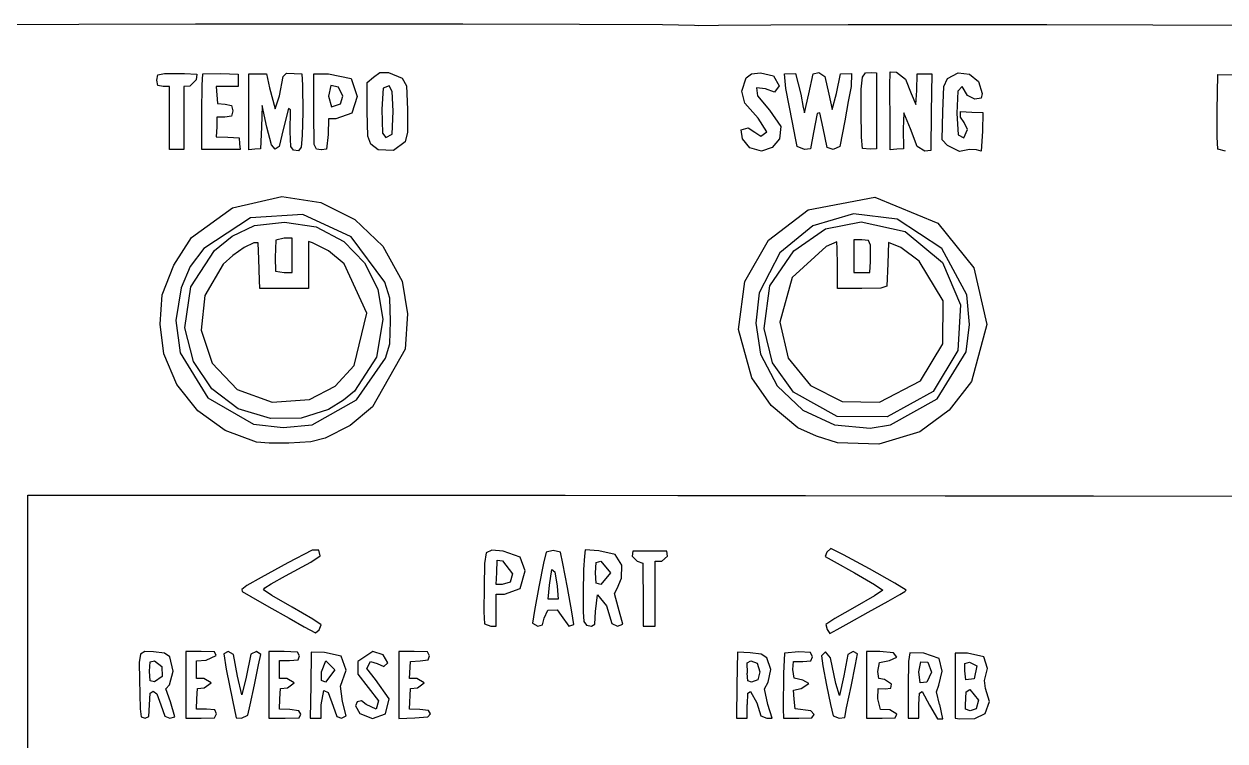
# Model space of a CAD drawing. Extents: x 0 to 149, y 0 to 89.
# Drawn here: x 90.65 to 118.8, y 51.59 to 68.41 of the extents above; entities that cross this region are included whole.
import ezdxf

# ---------------------------------------------------------------- set-up
doc = ezdxf.new("R2010")
doc.units = 0
doc.layers.get('0').update_dxf_attribs({"linetype": 'CONTINUOUS'})

msp = doc.modelspace()

# ---------------------------------------------------------------- linework, layer by layer
at = {"color": 0}
for p, q in [((91.9357, 68.399), (89.9968, 68.3891)), ((94.6697, 68.4057), (91.9357, 68.399)), ((97.8034, 68.4071), (94.6697, 68.4057)), ((100.936, 68.4057), (97.8034, 68.4071)), ((103.673, 68.399), (100.936, 68.4057)), ((105.614, 68.3891), (103.673, 68.399)), ((106.365, 68.374), (105.614, 68.3891)), ((106.463, 68.363), (106.365, 68.374)), ((106.926, 68.3754), (106.463, 68.363)), ((108.154, 68.3824), (106.926, 68.3754)), ((109.968, 68.3877), (108.154, 68.3824)), ((112.185, 68.3891), (109.968, 68.3877)), ((114.625, 68.3867), (112.185, 68.3891)), ((117.111, 68.3824), (114.625, 68.3867)), ((119.459, 68.374), (117.111, 68.3824)), ((93.763, 67.0899), (93.7867, 67.2179)), ((93.7839, 66.9657), (93.763, 67.0899)), ((93.7867, 67.2179), (93.9437, 67.2483)), ((93.9437, 67.2483), (94.4107, 67.2469)), ((94.4107, 67.2469), (94.699, 67.2331)), ((94.6863, 67.098), (94.5363, 66.9519)), ((94.699, 67.2331), (94.6863, 67.098)), ((94.8256, 66.9727), (94.8394, 67.2426)), ((94.8394, 67.2426), (95.2623, 67.2469)), ((95.2623, 67.2469), (95.6691, 67.2345)), ((95.6691, 67.2345), (95.6691, 66.9438)), ((95.9196, 66.9438), (95.9224, 67.2402)), ((95.9224, 67.2402), (96.3373, 67.2402)), ((96.3373, 67.2402), (96.4075, 66.9121)), ((96.635, 66.7247), (96.726, 67.1766)), ((96.726, 67.1766), (96.8005, 67.2539)), ((96.8005, 67.2539), (97.1614, 67.2426)), ((97.1614, 67.2426), (97.1808, 66.9766)), ((97.4439, 66.9011), (97.4467, 67.2402)), ((97.4467, 67.2402), (97.7882, 67.2402)), ((97.7882, 67.2402), (98.3188, 67.1283)), ((98.3188, 67.1283), (98.462, 66.711)), ((98.6952, 67.0348), (98.8385, 67.1629)), ((98.6952, 66.3582), (98.6952, 67.0348)), ((98.8385, 67.1629), (98.9926, 67.2677)), ((98.9926, 67.2677), (99.1912, 67.2715)), ((99.1912, 67.2715), (99.5137, 67.1393)), ((99.5137, 67.1393), (99.6128, 66.959)), ((107.479, 66.8306), (107.582, 67.1421)), ((107.582, 67.1421), (107.706, 67.2412)), ((107.706, 67.2412), (107.918, 67.2606)), ((107.918, 67.2606), (108.219, 67.1932)), ((108.219, 67.1932), (108.35, 66.959)), ((108.475, 67.2426), (108.734, 67.2497)), ((108.512, 66.8927), (108.475, 67.2426)), ((108.734, 67.2497), (108.857, 66.7632)), ((109.047, 66.7727), (109.152, 67.2402)), ((109.152, 67.2402), (109.281, 67.2715)), ((109.281, 67.2715), (109.422, 67.1781)), ((109.422, 67.1781), (109.517, 66.7604)), ((109.693, 66.7741), (109.788, 67.2426)), ((109.788, 67.2426), (110.047, 67.2497)), ((110.047, 67.2497), (110.039, 66.941)), ((110.278, 66.8817), (110.305, 67.1587)), ((110.305, 67.1587), (110.374, 67.262)), ((110.374, 67.262), (110.508, 67.2691)), ((110.508, 67.2691), (110.633, 67.2592)), ((110.633, 67.2592), (110.633, 65.483)), ((110.946, 66.9562), (110.951, 67.2867)), ((110.951, 67.2867), (111.106, 67.2744)), ((111.106, 67.2744), (111.312, 67.1132)), ((111.312, 67.1132), (111.447, 66.7741)), ((111.583, 66.8486), (111.587, 67.2402)), ((111.587, 67.2402), (111.927, 67.2402)), ((111.927, 67.2402), (111.915, 66.3402)), ((112.211, 66.941), (112.298, 67.1269)), ((112.298, 67.1269), (112.546, 67.262)), ((112.546, 67.262), (112.81, 67.2289)), ((112.81, 67.2289), (113.023, 67.0567)), ((113.023, 67.0567), (113.109, 66.7755)), ((118.623, 66.3734), (118.634, 67.2193)), ((118.634, 67.2193), (118.988, 67.2165)), ((93.9119, 66.9438), (93.7839, 66.9657)), ((94.0594, 66.9438), (93.9119, 66.9438)), ((94.0594, 66.2023), (94.0594, 66.9438)), ((94.5363, 66.9519), (94.3984, 66.9382)), ((94.3984, 66.9382), (94.3984, 65.4625)), ((94.8214, 66.3444), (94.8256, 66.9727)), ((95.6691, 66.9438), (95.1562, 66.9438)), ((95.1562, 66.9438), (95.1812, 66.5413)), ((95.9171, 66.4146), (95.9196, 66.9438)), ((96.4075, 66.9121), (96.5345, 66.4146)), ((96.5345, 66.4146), (96.635, 66.7247)), ((97.1808, 66.9766), (97.1822, 66.3402)), ((97.4411, 66.3085), (97.4439, 66.9011)), ((97.838, 66.9618), (97.7858, 66.7149)), ((98.0186, 66.9258), (97.838, 66.9618)), ((98.1234, 66.7149), (98.0186, 66.9258)), ((99.0699, 66.9064), (99.0381, 66.409)), ((99.2117, 66.9604), (99.0699, 66.9064)), ((99.2766, 66.8253), (99.2117, 66.9604)), ((99.2999, 66.3635), (99.2766, 66.8253)), ((99.6128, 66.959), (99.6403, 66.4034)), ((107.546, 66.5522), (107.479, 66.8306)), ((108.031, 66.8874), (107.822, 66.9078)), ((107.822, 66.9078), (107.844, 66.7191)), ((108.246, 66.8087), (108.031, 66.8874)), ((108.35, 66.959), (108.246, 66.8087)), ((108.665, 66.0961), (108.512, 66.8927)), ((108.857, 66.7632), (108.913, 66.4464)), ((108.948, 66.3236), (109.047, 66.7727)), ((109.517, 66.7604), (109.594, 66.4009)), ((109.594, 66.4009), (109.693, 66.7741)), ((110.039, 66.941), (109.971, 66.5925)), ((110.273, 66.3526), (110.278, 66.8817)), ((110.949, 66.5882), (110.946, 66.9562)), ((111.447, 66.7741), (111.556, 66.5208)), ((111.556, 66.5208), (111.583, 66.8486)), ((112.186, 66.3554), (112.211, 66.941)), ((112.539, 66.8348), (112.517, 66.3152)), ((112.644, 66.9438), (112.539, 66.8348)), ((112.77, 66.7286), (112.644, 66.9438)), ((112.94, 66.6475), (112.77, 66.7286)), ((113.109, 66.7755), (113.085, 66.6669)), ((95.1812, 66.5413), (95.3615, 66.5289)), ((95.3615, 66.5289), (95.516, 66.4972)), ((95.516, 66.4972), (95.5407, 66.3691)), ((96.2283, 66.4986), (96.2131, 65.9917)), ((96.3401, 65.9917), (96.2283, 66.4986)), ((97.7858, 66.7149), (97.8546, 66.464)), ((97.8546, 66.464), (98.0708, 66.5318)), ((98.0708, 66.5318), (98.1234, 66.7149)), ((98.462, 66.711), (98.334, 66.3166)), ((107.859, 66.1956), (107.546, 66.5522)), ((107.844, 66.7191), (108.128, 66.3857)), ((108.913, 66.4464), (108.948, 66.3236)), ((109.971, 66.5925), (109.893, 66.1377)), ((110.951, 66.4009), (110.949, 66.5882)), ((113.085, 66.6669), (112.94, 66.6475)), ((94.0594, 65.4625), (94.0594, 66.2023)), ((94.8214, 65.4625), (94.8214, 66.3444)), ((95.1727, 66.2245), (95.166, 65.9927)), ((95.3576, 66.2245), (95.1727, 66.2245)), ((95.516, 66.2436), (95.3576, 66.2245)), ((95.5407, 66.3691), (95.516, 66.2436)), ((95.9196, 65.8192), (95.9171, 66.4146)), ((96.8513, 66.427), (96.726, 65.9363)), ((96.8954, 66.3924), (96.8513, 66.427)), ((96.8911, 65.877), (96.8954, 66.3924)), ((97.1822, 66.3402), (97.1709, 65.7916)), ((97.4492, 65.5835), (97.4411, 66.3085)), ((97.7882, 66.1818), (97.7773, 65.8153)), ((97.9607, 66.1818), (97.7882, 66.1818)), ((98.334, 66.3166), (97.9607, 66.1818)), ((98.7076, 65.7751), (98.6952, 66.3582)), ((99.0381, 66.409), (99.0547, 65.8453)), ((99.2794, 65.8276), (99.2999, 66.3635)), ((99.6403, 66.4034), (99.6378, 65.8703)), ((108.064, 65.877), (107.859, 66.1956)), ((108.128, 66.3857), (108.39, 66.0012)), ((109.241, 66.3085), (109.154, 65.8647)), ((109.302, 66.3222), (109.241, 66.3085)), ((109.383, 65.9624), (109.302, 66.3222)), ((110.282, 65.756), (110.273, 66.3526)), ((110.954, 66.0026), (110.951, 66.4009)), ((111.275, 66.3208), (111.26, 65.9486)), ((111.432, 65.9486), (111.275, 66.3208)), ((111.915, 66.3402), (111.904, 65.4403)), ((112.172, 65.6883), (112.186, 66.3554)), ((112.517, 66.3152), (112.546, 65.8068)), ((112.601, 66.2259), (112.601, 66.3554)), ((112.601, 66.3554), (112.866, 66.343)), ((112.686, 66.0961), (112.601, 66.2259)), ((112.866, 66.343), (113.13, 66.3293)), ((113.13, 66.3293), (113.122, 65.8908)), ((118.62, 65.7599), (118.623, 66.3734)), ((95.166, 65.9927), (95.1576, 65.7627)), ((96.2131, 65.9917), (96.1969, 65.483)), ((96.4477, 65.5712), (96.3401, 65.9917)), ((96.726, 65.9363), (96.628, 65.5366)), ((107.458, 65.9268), (107.628, 65.9694)), ((107.49, 65.713), (107.458, 65.9268)), ((107.628, 65.9694), (107.783, 65.8742)), ((108.39, 66.0012), (108.359, 65.7158)), ((108.734, 65.731), (108.665, 66.0961)), ((109.475, 65.5147), (109.383, 65.9624)), ((109.893, 66.1377), (109.773, 65.538)), ((110.951, 65.4569), (110.954, 66.0026)), ((111.26, 65.9486), (111.268, 65.483)), ((111.584, 65.5327), (111.432, 65.9486)), ((112.681, 65.7352), (112.77, 65.931)), ((112.77, 65.931), (112.686, 66.0961)), ((113.122, 65.8908), (113.087, 65.4265)), ((95.1576, 65.7627), (95.4236, 65.7504)), ((95.4236, 65.7504), (95.6896, 65.7366)), ((95.6896, 65.7366), (95.7033, 65.5987)), ((95.7033, 65.5987), (95.7157, 65.4625)), ((95.9224, 65.4569), (95.9196, 65.8192)), ((96.9077, 65.538), (96.8911, 65.877)), ((97.1709, 65.7916), (97.1462, 65.5175)), ((97.7773, 65.8153), (97.7374, 65.4734)), ((98.7792, 65.5877), (98.7076, 65.7751)), ((99.0547, 65.8453), (99.1291, 65.7475)), ((99.1291, 65.7475), (99.2794, 65.8276)), ((99.5825, 65.6442), (99.314, 65.4445)), ((99.6378, 65.8703), (99.5825, 65.6442)), ((107.664, 65.501), (107.49, 65.713)), ((107.783, 65.8742), (107.924, 65.7793)), ((107.924, 65.7793), (108.064, 65.877)), ((108.359, 65.7158), (108.191, 65.5119)), ((108.775, 65.5355), (108.734, 65.731)), ((109.154, 65.8647), (109.088, 65.4787)), ((110.304, 65.4886), (110.282, 65.756)), ((112.298, 65.5546), (112.172, 65.6883)), ((112.546, 65.8068), (112.681, 65.7352)), ((118.632, 65.4706), (118.62, 65.7599)), ((94.3984, 65.4625), (94.0594, 65.4625)), ((95.7157, 65.4625), (94.8214, 65.4625)), ((96.0603, 65.4692), (95.9224, 65.4569)), ((96.1969, 65.483), (96.0603, 65.4692)), ((96.5398, 65.4706), (96.4477, 65.5712)), ((96.628, 65.5366), (96.5398, 65.4706)), ((96.9698, 65.4484), (96.9077, 65.538)), ((97.0855, 65.4322), (96.9698, 65.4484)), ((97.1462, 65.5175), (97.0855, 65.4322)), ((97.5032, 65.4749), (97.4492, 65.5835)), ((97.6189, 65.4583), (97.5032, 65.4749)), ((97.6203, 65.4583), (97.6189, 65.4583)), ((97.7374, 65.4734), (97.6203, 65.4583)), ((98.9485, 65.4597), (98.7792, 65.5877)), ((99.314, 65.4445), (98.9485, 65.4597)), ((107.94, 65.4279), (107.664, 65.501)), ((108.191, 65.5119), (107.94, 65.4279)), ((108.942, 65.4625), (108.775, 65.5355)), ((109.088, 65.4787), (108.942, 65.4625)), ((109.618, 65.4625), (109.475, 65.5147)), ((109.773, 65.538), (109.618, 65.4625)), ((110.483, 65.4706), (110.304, 65.4886)), ((110.633, 65.483), (110.483, 65.4706)), ((111.11, 65.4706), (110.951, 65.4569)), ((111.268, 65.483), (111.11, 65.4706)), ((111.766, 65.4279), (111.584, 65.5327)), ((111.904, 65.4403), (111.766, 65.4279)), ((112.579, 65.4195), (112.298, 65.5546)), ((112.814, 65.4625), (112.579, 65.4195)), ((112.98, 65.454), (112.814, 65.4625)), ((113.087, 65.4265), (112.98, 65.454)), ((118.814, 65.4279), (118.632, 65.4706)), ((95.534, 64.0994), (96.6914, 64.3601)), ((96.6914, 64.3601), (97.6037, 64.2235)), ((97.6037, 64.2235), (98.4084, 63.8253)), ((109.028, 64.0486), (110.592, 64.3449)), ((110.592, 64.3449), (112.073, 63.7371)), ((94.572, 63.4009), (95.534, 64.0994)), ((97.1889, 63.9396), (95.957, 63.8637)), ((98.3202, 63.4199), (97.1889, 63.9396)), ((108.1, 63.3402), (109.028, 64.0486)), ((110.091, 63.959), (109.139, 63.675)), ((111.119, 63.832), (110.091, 63.959)), ((95.957, 63.8637), (94.8669, 63.1458)), ((95.5255, 63.4326), (96.0533, 63.682)), ((96.0533, 63.682), (96.7564, 63.7604)), ((96.7564, 63.7604), (97.5004, 63.6503)), ((97.5004, 63.6503), (98.1452, 63.3042)), ((98.4084, 63.8253), (99.0589, 63.2008)), ((109.139, 63.675), (108.366, 63.0382)), ((109.437, 63.6034), (110.276, 63.7688)), ((110.276, 63.7688), (111.306, 63.5385)), ((112.164, 63.1402), (111.119, 63.832)), ((112.073, 63.7371), (112.918, 62.6897)), ((94.1599, 62.7546), (94.572, 63.4009)), ((95.1135, 63.095), (95.5255, 63.4326)), ((96.7479, 63.3871), (96.551, 63.3345)), ((96.938, 63.3871), (96.7479, 63.3871)), ((96.938, 62.986), (96.938, 63.3871)), ((99.1073, 62.3507), (98.3202, 63.4199)), ((108.698, 63.0894), (109.437, 63.6034)), ((110.289, 63.3458), (110.104, 63.3458)), ((110.104, 63.3458), (110.104, 62.5835)), ((110.448, 63.3278), (110.289, 63.3458)), ((111.306, 63.5385), (112.178, 62.8177)), ((94.8669, 63.1458), (94.5459, 62.72)), ((94.5596, 62.2459), (95.1135, 63.095)), ((95.8109, 63.1638), (95.5435, 62.9804)), ((96.0367, 63.2781), (95.8109, 63.1638)), ((96.1376, 63.2739), (96.0367, 63.2781)), ((96.1552, 62.895), (96.1376, 63.2739)), ((96.551, 63.3345), (96.5345, 62.931)), ((97.415, 63.2795), (97.3197, 63.3084)), ((97.3197, 63.3084), (97.3197, 62.2018)), ((97.7868, 63.088), (97.415, 63.2795)), ((98.1548, 62.7821), (97.7868, 63.088)), ((98.1452, 63.3042), (98.6345, 62.8054)), ((99.0589, 63.2008), (99.5109, 62.3796)), ((107.545, 62.3658), (108.1, 63.3402)), ((108.133, 62.2639), (108.698, 63.0894)), ((109.457, 63.1913), (108.658, 62.4611)), ((109.7, 63.3028), (109.457, 63.1913)), ((109.715, 63.1416), (109.7, 63.3028)), ((109.723, 62.7532), (109.715, 63.1416)), ((110.494, 63.2202), (110.448, 63.3278)), ((110.494, 62.84), (110.494, 63.2202)), ((110.918, 63.2852), (110.899, 62.7902)), ((111.205, 63.1652), (110.918, 63.2852)), ((111.633, 62.8456), (111.205, 63.1652)), ((112.752, 62.0543), (112.164, 63.1402)), ((95.5435, 62.9804), (95.3188, 62.7793)), ((96.1718, 62.4032), (96.1552, 62.895)), ((96.5345, 62.931), (96.544, 62.6152)), ((96.938, 62.5835), (96.938, 62.986)), ((98.6345, 62.8054), (98.9471, 62.1866)), ((108.366, 63.0382), (107.881, 62.1041)), ((110.474, 62.5835), (110.492, 62.84)), ((110.492, 62.84), (110.494, 62.84)), ((110.899, 62.7902), (110.876, 62.2558)), ((112.196, 61.9181), (111.633, 62.8456)), ((112.178, 62.8177), (112.6, 61.8243)), ((93.8858, 62.0543), (94.1599, 62.7546)), ((94.5459, 62.72), (94.3296, 62.2184)), ((95.3188, 62.7793), (94.8863, 62.0391)), ((96.544, 62.6152), (96.7507, 62.5835)), ((96.7507, 62.5835), (96.938, 62.5835)), ((98.6868, 61.6271), (98.1548, 62.7821)), ((109.723, 62.2018), (109.723, 62.7532)), ((110.104, 62.5835), (110.474, 62.5835)), ((112.918, 62.6897), (113.222, 61.3639)), ((94.4178, 61.2842), (94.5596, 62.2459)), ((96.176, 62.2018), (96.1718, 62.4032)), ((99.223, 61.9788), (99.1073, 62.3507)), ((99.5109, 62.3796), (99.6403, 61.6119)), ((107.401, 61.2468), (107.545, 62.3658)), ((108, 61.2704), (108.133, 62.2639)), ((108.658, 62.4611), (108.369, 61.4151)), ((110.876, 62.2558), (110.734, 62.2141)), ((93.8375, 61.3668), (93.8858, 62.0543)), ((94.3296, 62.2184), (94.2054, 61.4521)), ((94.8863, 62.0391), (94.8048, 61.2263)), ((97.3197, 62.2018), (96.176, 62.2018)), ((98.9471, 62.1866), (99.0632, 61.4758)), ((99.2434, 61.4398), (99.223, 61.9788)), ((107.881, 62.1041), (107.807, 61.3929)), ((110.29, 62.2018), (109.723, 62.2018)), ((110.734, 62.2141), (110.29, 62.2018)), ((112.817, 61.3615), (112.752, 62.0543)), ((112.186, 60.9078), (112.196, 61.9181)), ((112.6, 61.8243), (112.538, 60.7536)), ((94.2054, 61.4521), (94.3074, 60.7)), ((98.3865, 60.4008), (98.6868, 61.6271)), ((99.0632, 61.4758), (98.9157, 60.5924)), ((99.2244, 60.9106), (99.2434, 61.4398)), ((99.6403, 61.6119), (99.5853, 60.7854)), ((107.807, 61.3929), (107.915, 60.6668)), ((108.369, 61.4151), (108.565, 60.5744)), ((93.9257, 60.675), (93.8375, 61.3668)), ((94.6189, 60.4957), (94.4178, 61.2842)), ((94.8048, 61.2263), (95.0613, 60.4545)), ((107.712, 60.1073), (107.401, 61.2468)), ((108.193, 60.4615), (108, 61.2704)), ((112.732, 60.7205), (112.817, 61.3615)), ((113.222, 61.3639), (112.864, 60.022)), ((99.1224, 60.573), (99.2244, 60.9106)), ((111.668, 60.041), (112.186, 60.9078)), ((94.2329, 59.9514), (93.9257, 60.675)), ((94.3074, 60.7), (94.9565, 59.6388)), ((98.9157, 60.5924), (98.4003, 59.7987)), ((98.4416, 59.5905), (99.1224, 60.573)), ((99.5853, 60.7854), (98.8219, 59.4307)), ((107.915, 60.6668), (108.304, 59.92)), ((108.565, 60.5744), (109.086, 59.9281)), ((112.538, 60.7536), (111.959, 59.7916)), ((112.057, 59.6194), (112.732, 60.7205)), ((95.0489, 59.8495), (94.6189, 60.4957)), ((95.0613, 60.4545), (95.6426, 59.8357)), ((97.9399, 59.9115), (98.3865, 60.4008)), ((108.69, 59.775), (108.193, 60.4615)), ((108.168, 59.461), (107.712, 60.1073)), ((110.705, 59.5394), (111.668, 60.041)), ((112.864, 60.022), (112.339, 59.3506)), ((94.7265, 59.3383), (94.2329, 59.9514)), ((95.6663, 59.3866), (95.0489, 59.8495)), ((95.6426, 59.8357), (96.4667, 59.5369)), ((97.3448, 59.6015), (97.9399, 59.9115)), ((98.4003, 59.7987), (98.1385, 59.5835)), ((108.304, 59.92), (108.904, 59.3535)), ((109.708, 59.2032), (108.69, 59.775)), ((109.086, 59.9281), (109.832, 59.5559)), ((111.959, 59.7916), (110.883, 59.1951)), ((94.9565, 59.6388), (96.0286, 59.0229)), ((96.4667, 59.5369), (97.3448, 59.6015)), ((97.4065, 59.0102), (98.4416, 59.5905)), ((98.1385, 59.5835), (97.7911, 59.3686)), ((98.8219, 59.4307), (98.2955, 58.9897)), ((108.791, 58.94), (108.168, 59.461)), ((109.832, 59.5559), (110.705, 59.5394)), ((110.96, 59.0091), (112.057, 59.6194)), ((95.3615, 58.8768), (94.7265, 59.3383)), ((96.4297, 59.1538), (95.6663, 59.3866)), ((97.1434, 59.1675), (96.4297, 59.1538)), ((97.7911, 59.3686), (97.1434, 59.1675)), ((108.904, 59.3535), (109.65, 59.0102)), ((110.883, 59.1951), (109.708, 59.2032)), ((112.339, 59.3506), (111.649, 58.8423)), ((96.0974, 58.6052), (95.3615, 58.8768)), ((96.0286, 59.0229), (96.726, 58.9456)), ((96.726, 58.9456), (97.4065, 59.0102)), ((98.2955, 58.9897), (97.7099, 58.6976)), ((109.226, 58.7403), (108.791, 58.94)), ((109.65, 59.0102), (110.484, 58.9319)), ((110.484, 58.9319), (110.96, 59.0091)), ((111.649, 58.8423), (110.688, 58.5583)), ((96.3951, 58.5819), (96.0974, 58.6052)), ((96.8541, 58.5791), (96.3951, 58.5819)), ((97.3737, 58.608), (96.8541, 58.5791)), ((97.7099, 58.6976), (97.3737, 58.608)), ((109.723, 58.5844), (109.226, 58.7403)), ((110.688, 58.5583), (109.723, 58.5844)), ((90.7355, 31.6604), (90.7355, 57.3553)), ((90.7355, 57.3553), (101.15, 57.3553)), ((101.15, 57.3553), (103.339, 57.3553)), ((103.339, 57.3553), (105.973, 57.3525)), ((105.973, 57.3525), (108.968, 57.3497)), ((108.968, 57.3497), (112.245, 57.3458)), ((112.245, 57.3458), (115.723, 57.3401)), ((115.723, 57.3401), (119.321, 57.3345)), ((97.4037, 56.067), (96.8319, 55.772)), ((97.5625, 56.0723), (97.4037, 56.067)), ((97.5953, 55.9386), (97.5625, 56.0723)), ((101.615, 56.0698), (101.487, 56.0049)), ((101.884, 56.0433), (101.615, 56.0698)), ((102.278, 55.9072), (101.884, 56.0433)), ((102.888, 56.0257), (102.827, 55.7611)), ((103.055, 56.0641), (102.888, 56.0257)), ((103.225, 56.0229), (103.055, 56.0641)), ((103.808, 56.0751), (103.785, 55.9319)), ((104.121, 56.0546), (103.808, 56.0751)), ((104.505, 55.9636), (104.121, 56.0546)), ((104.918, 56.0433), (104.904, 55.9262)), ((105.722, 56.0433), (104.918, 56.0433)), ((105.736, 55.9262), (105.722, 56.0433)), ((109.56, 56.1068), (109.47, 56.0229)), ((109.859, 55.9594), (109.56, 56.1068)), ((96.8319, 55.772), (96.2092, 55.4316)), ((96.7782, 55.4662), (97.3723, 55.7858)), ((97.3723, 55.7858), (97.5953, 55.9386)), ((101.443, 55.7541), (101.435, 55.2178)), ((101.487, 56.0049), (101.443, 55.7541)), ((101.731, 55.5459), (101.743, 55.8313)), ((101.743, 55.8313), (101.87, 55.819)), ((101.87, 55.819), (102.103, 55.5142)), ((102.399, 55.5833), (102.278, 55.9072)), ((102.827, 55.7611), (102.718, 55.2111)), ((103.284, 55.7541), (103.225, 56.0229)), ((103.391, 55.1917), (103.284, 55.7541)), ((103.785, 55.9319), (103.768, 55.6175)), ((104.05, 55.535), (104.065, 55.7759)), ((104.065, 55.7759), (104.171, 55.8105)), ((104.171, 55.8105), (104.398, 55.535)), ((104.666, 55.7195), (104.505, 55.9636)), ((104.904, 55.9262), (105.02, 55.8105)), ((105.02, 55.8105), (105.154, 55.7678)), ((105.154, 55.7678), (105.157, 55.5265)), ((105.447, 55.0485), (105.447, 55.8105)), ((105.447, 55.8105), (105.598, 55.8105)), ((105.598, 55.8105), (105.736, 55.9262)), ((109.47, 56.0229), (109.434, 55.9167)), ((109.434, 55.9167), (109.639, 55.7996)), ((109.639, 55.7996), (110.115, 55.5364)), ((110.466, 55.6313), (109.859, 55.9594)), ((96.4434, 55.2785), (96.7782, 55.4662)), ((101.719, 55.2609), (101.731, 55.5459)), ((102.103, 55.5142), (102.049, 55.3173)), ((102.279, 55.1684), (102.399, 55.5833)), ((102.97, 55.2496), (103.023, 55.6147)), ((103.023, 55.6147), (103.09, 55.5583)), ((103.09, 55.5583), (103.145, 55.2235)), ((103.768, 55.6175), (103.757, 55.0637)), ((104.065, 55.2951), (104.05, 55.535)), ((104.398, 55.535), (104.171, 55.2609)), ((104.658, 55.4136), (104.666, 55.7195)), ((105.157, 55.5265), (105.161, 55.0058)), ((110.115, 55.5364), (110.585, 55.2676)), ((111.062, 55.2979), (110.466, 55.6313)), ((95.8755, 55.2401), (95.7545, 55.1476)), ((96.2092, 55.4316), (95.8755, 55.2401)), ((96.2614, 55.1381), (96.2946, 55.1836)), ((96.2946, 55.1836), (96.4434, 55.2785)), ((101.435, 55.2178), (101.432, 54.6213)), ((101.859, 55.2609), (101.719, 55.2609)), ((102.049, 55.3173), (101.859, 55.2609)), ((102.718, 55.2111), (102.614, 54.653)), ((102.939, 54.9219), (102.97, 55.2496)), ((103.145, 55.2235), (103.174, 54.9219)), ((103.495, 54.6199), (103.391, 55.1917)), ((104.171, 55.2609), (104.065, 55.2951)), ((104.552, 55.1684), (104.658, 55.4136)), ((110.585, 55.2676), (110.782, 55.1339)), ((111.332, 55.1325), (111.062, 55.2979)), ((95.7545, 55.1476), (95.7626, 55.1021)), ((95.7626, 55.1021), (95.9679, 54.9797)), ((95.9679, 54.9797), (96.3884, 54.7412)), ((96.46, 55.0058), (96.2614, 55.1381)), ((96.938, 54.7303), (96.46, 55.0058)), ((101.721, 54.664), (101.721, 55.0404)), ((101.721, 55.0404), (101.91, 55.0376)), ((101.91, 55.0376), (102.279, 55.1684)), ((103.174, 54.9219), (102.939, 54.9219)), ((103.757, 55.0637), (103.755, 54.6213)), ((104.046, 54.6336), (104.09, 55.021)), ((104.09, 55.021), (104.304, 54.7617)), ((104.494, 55.0527), (104.552, 55.1684)), ((104.578, 54.7328), (104.494, 55.0527)), ((105.161, 55.0058), (105.165, 54.2865)), ((105.447, 54.2865), (105.447, 55.0485)), ((110.588, 55.0016), (110.126, 54.7317)), ((110.782, 55.1339), (110.588, 55.0016)), ((110.91, 54.8763), (111.18, 55.0277)), ((111.18, 55.0277), (111.301, 55.1035)), ((111.301, 55.1035), (111.332, 55.1325)), ((96.3884, 54.7412), (96.865, 54.4724)), ((97.4164, 54.453), (96.938, 54.7303)), ((101.432, 54.6213), (101.444, 54.3401)), ((101.721, 54.2865), (101.721, 54.664)), ((102.614, 54.653), (102.569, 54.3553)), ((102.846, 54.4738), (102.927, 54.6626)), ((102.927, 54.6626), (103.15, 54.6735)), ((103.15, 54.6735), (103.245, 54.5387)), ((103.542, 54.3221), (103.495, 54.6199)), ((103.755, 54.6213), (103.776, 54.3927)), ((104.03, 54.3373), (104.046, 54.6336)), ((104.304, 54.7617), (104.428, 54.35)), ((104.685, 54.3334), (104.578, 54.7328)), ((110.126, 54.7317), (109.655, 54.4629)), ((110.44, 54.6146), (110.91, 54.8763)), ((96.865, 54.4724), (97.2136, 54.2727)), ((97.6161, 54.3168), (97.4164, 54.453)), ((101.444, 54.3401), (101.593, 54.2865)), ((102.569, 54.3553), (102.693, 54.2865)), ((102.802, 54.3168), (102.846, 54.4738)), ((103.245, 54.5387), (103.42, 54.2865)), ((103.776, 54.3927), (103.834, 54.307)), ((103.951, 54.2893), (104.03, 54.3373)), ((104.428, 54.35), (104.562, 54.2865)), ((109.655, 54.4629), (109.446, 54.3278)), ((109.711, 54.2092), (109.991, 54.3662)), ((109.991, 54.3662), (110.44, 54.6146)), ((97.2136, 54.2727), (97.4838, 54.1295)), ((97.4838, 54.1295), (97.572, 54.1983)), ((97.572, 54.1983), (97.6161, 54.3168)), ((101.593, 54.2865), (101.721, 54.2865)), ((102.693, 54.2865), (102.802, 54.3168)), ((103.42, 54.2865), (103.542, 54.3221)), ((103.834, 54.307), (103.951, 54.2893)), ((104.562, 54.2865), (104.685, 54.3334)), ((105.165, 54.2865), (105.447, 54.2865)), ((109.446, 54.3278), (109.474, 54.2107)), ((109.474, 54.2107), (109.542, 54.1168)), ((109.542, 54.1168), (109.711, 54.2092)), ((93.3771, 53.6279), (93.3468, 53.4335)), ((93.478, 53.691), (93.3771, 53.6279)), ((93.6858, 53.6857), (93.478, 53.691)), ((93.9437, 53.654), (93.6858, 53.6857)), ((94.065, 53.5711), (93.9437, 53.654)), ((94.1476, 53.2349), (94.065, 53.5711)), ((94.8034, 53.6938), (94.4411, 53.6938)), ((94.4411, 53.6938), (94.4411, 52.1271)), ((95.1135, 53.6815), (94.8034, 53.6938)), ((94.9166, 53.4899), (95.1523, 53.5989)), ((95.1523, 53.5989), (95.1135, 53.6815)), ((95.4334, 53.6938), (95.3301, 53.6402)), ((95.3301, 53.6402), (95.3904, 53.2751)), ((95.5573, 53.6194), (95.4334, 53.6938)), ((95.6511, 53.111), (95.5573, 53.6194)), ((95.9651, 53.6293), (95.8578, 53.0902)), ((96.0988, 53.6938), (95.9651, 53.6293)), ((96.2021, 53.6194), (96.0988, 53.6938)), ((96.1471, 53.3809), (96.2021, 53.6194)), ((96.7479, 53.6938), (96.3884, 53.6938)), ((96.3884, 53.6938), (96.3884, 52.1271)), ((97.0608, 53.6801), (96.7479, 53.6938)), ((96.8745, 53.4818), (97.0732, 53.498)), ((97.1077, 53.5876), (97.0608, 53.6801)), ((97.0732, 53.498), (97.1077, 53.5876)), ((97.3832, 53.6734), (97.3709, 52.9001)), ((97.6919, 53.6691), (97.3832, 53.6734)), ((98.086, 53.5809), (97.6919, 53.6691)), ((98.1975, 53.2585), (98.086, 53.5809)), ((98.8233, 53.6938), (98.4719, 53.461)), ((99.0713, 53.6141), (98.8233, 53.6938)), ((99.1817, 53.4307), (99.0713, 53.6141)), ((99.7962, 53.6938), (99.4364, 53.6938)), ((99.4364, 53.6938), (99.4364, 52.1243)), ((100.108, 53.6815), (99.7962, 53.6938)), ((99.9338, 53.4734), (100.122, 53.5009)), ((100.156, 53.5905), (100.108, 53.6815)), ((100.122, 53.5009), (100.156, 53.5905)), ((107.374, 53.6734), (107.362, 52.9001)), ((107.67, 53.6593), (107.374, 53.6734)), ((107.929, 53.6317), (107.67, 53.6593)), ((108.061, 53.5411), (107.929, 53.6317)), ((108.155, 53.2723), (108.061, 53.5411)), ((108.476, 53.6554), (108.45, 53.1798)), ((108.815, 53.6857), (108.476, 53.6554)), ((109.088, 53.6663), (108.815, 53.6857)), ((109.131, 53.57), (109.088, 53.6663)), ((109.098, 53.4776), (109.131, 53.57)), ((109.437, 53.6857), (109.342, 53.5933)), ((109.342, 53.5933), (109.378, 53.3548)), ((109.558, 53.5411), (109.437, 53.6857)), ((109.679, 52.9389), (109.558, 53.5411)), ((109.962, 53.6194), (109.869, 53.122)), ((110.083, 53.6938), (109.962, 53.6194)), ((110.188, 53.6346), (110.083, 53.6938)), ((110.144, 53.3866), (110.188, 53.6346)), ((110.712, 53.6896), (110.4, 53.6938)), ((110.4, 53.6938), (110.4, 52.1271)), ((111.03, 53.6635), (110.712, 53.6896)), ((110.942, 53.4818), (111.111, 53.5563)), ((111.111, 53.5563), (111.03, 53.6635)), ((111.419, 53.6593), (111.385, 53.4554)), ((111.741, 53.6512), (111.419, 53.6593)), ((112.099, 53.5284), (111.741, 53.6512)), ((112.176, 53.2335), (112.099, 53.5284)), ((112.77, 53.6512), (112.474, 53.6512)), ((112.474, 53.6512), (112.474, 52.1324)), ((113.151, 53.5672), (112.77, 53.6512)), ((113.236, 53.2917), (113.151, 53.5672)), ((93.3468, 53.4335), (93.3552, 53.038)), ((93.5937, 53.2282), (93.6075, 53.4529)), ((93.6075, 53.0035), (93.5937, 53.2282)), ((93.6075, 53.4529), (93.7094, 53.4748)), ((93.7094, 53.4748), (93.8816, 53.3439)), ((93.8816, 53.3439), (93.8858, 53.1096)), ((94.0594, 52.9096), (94.1476, 53.2349)), ((94.6947, 53.4776), (94.9166, 53.4899)), ((94.6947, 53.0585), (94.6947, 53.4776)), ((95.3904, 53.2751), (95.5393, 52.5544)), ((96.0494, 52.911), (96.1471, 53.3809)), ((96.6417, 53.0585), (96.6417, 53.4818)), ((96.6417, 53.4818), (96.8745, 53.4818)), ((97.6242, 53.2172), (97.7209, 53.4719)), ((97.627, 53.0091), (97.6242, 53.2172)), ((97.9385, 53.2638), (97.7166, 52.9745)), ((97.7209, 53.4719), (97.9385, 53.2638)), ((98.0722, 52.8807), (98.1975, 53.2585)), ((98.4719, 53.461), (98.4733, 53.1619)), ((98.6896, 53.2956), (98.7721, 53.4568)), ((98.8868, 53.0338), (98.6896, 53.2956)), ((98.7721, 53.4568), (98.9252, 53.4098)), ((98.9252, 53.4098), (99.085, 53.3396)), ((99.085, 53.3396), (99.1817, 53.4307)), ((99.6858, 53.0585), (99.7109, 53.461)), ((99.7109, 53.461), (99.9338, 53.4734)), ((107.603, 53.4293), (107.691, 53.4734)), ((107.607, 53.1855), (107.603, 53.4293)), ((107.691, 53.4734), (107.833, 53.4183)), ((107.833, 53.4183), (107.899, 53.2197)), ((107.899, 53.2197), (107.851, 53.0257)), ((108.095, 52.9745), (108.155, 53.2723)), ((108.674, 53.2737), (108.687, 53.461)), ((108.707, 53.0669), (108.674, 53.2737)), ((108.687, 53.461), (108.909, 53.461)), ((108.909, 53.461), (109.098, 53.4776)), ((109.378, 53.3548), (109.462, 52.9071)), ((110.041, 52.8712), (110.144, 53.3866)), ((110.662, 53.2239), (110.701, 53.4349)), ((110.692, 53.0627), (110.662, 53.2239)), ((110.701, 53.4349), (110.942, 53.4818)), ((111.385, 53.4554), (111.374, 52.8863)), ((111.627, 53.2158), (111.672, 53.4529)), ((111.656, 52.9594), (111.627, 53.2158)), ((111.672, 53.4529), (111.835, 53.4416)), ((111.835, 53.4416), (111.923, 53.2045)), ((112.097, 52.9043), (112.176, 53.2335)), ((112.705, 53.2391), (112.707, 53.4141)), ((112.725, 53.0271), (112.705, 53.2391)), ((112.707, 53.4141), (112.813, 53.4402)), ((112.813, 53.4402), (112.984, 53.3534)), ((112.984, 53.3534), (112.923, 53.049)), ((113.167, 53.0119), (113.236, 53.2917)), ((93.3552, 53.038), (93.376, 52.349)), ((93.7094, 52.9816), (93.6075, 53.0035)), ((93.8858, 53.1096), (93.7094, 52.9816)), ((94.8641, 53.0585), (94.6947, 53.0585)), ((95.0337, 52.9551), (94.8641, 53.0585)), ((94.8739, 52.8394), (95.0337, 52.9551)), ((95.7559, 52.6782), (95.6511, 53.111)), ((95.8578, 53.0902), (95.7559, 52.6782)), ((96.8114, 53.0585), (96.6417, 53.0585)), ((96.9807, 52.9551), (96.8114, 53.0585)), ((96.8223, 52.8394), (96.9807, 52.9551)), ((97.7166, 52.9745), (97.627, 53.0091)), ((98.4733, 53.1619), (98.7199, 52.8479)), ((99.2131, 52.5791), (98.8868, 53.0338)), ((99.8569, 53.0585), (99.6858, 53.0585)), ((100.029, 52.9551), (99.8569, 53.0585)), ((99.8707, 52.8394), (100.029, 52.9551)), ((107.621, 53.0077), (107.605, 53.1855)), ((107.605, 53.1855), (107.607, 53.1855)), ((107.702, 52.9745), (107.621, 53.0077)), ((107.851, 53.0257), (107.702, 52.9745)), ((108.006, 52.8175), (108.095, 52.9745)), ((108.45, 53.1798), (108.449, 52.3505)), ((108.908, 53.0172), (108.707, 53.0669)), ((108.867, 52.8228), (109.045, 52.9399)), ((109.045, 52.9399), (108.908, 53.0172)), ((109.765, 52.663), (109.679, 52.9389)), ((109.869, 53.122), (109.765, 52.663)), ((110.823, 53.0366), (110.692, 53.0627)), ((110.985, 52.9237), (110.823, 53.0366)), ((111.815, 52.9731), (111.656, 52.9594)), ((111.923, 53.2045), (111.815, 52.9731)), ((112.923, 53.049), (112.725, 53.0271)), ((113.189, 52.8214), (113.167, 53.0119)), ((93.5937, 52.4454), (93.6061, 52.7128)), ((93.6061, 52.7128), (93.6777, 52.7625)), ((93.6777, 52.7625), (93.763, 52.7018)), ((93.763, 52.7018), (93.8555, 52.4454)), ((93.9754, 52.8204), (94.0594, 52.9096)), ((94.0802, 52.5089), (93.9754, 52.8204)), ((94.7028, 52.5819), (94.7152, 52.8257)), ((94.7152, 52.8257), (94.8739, 52.8394)), ((95.9513, 52.4411), (96.0494, 52.911)), ((96.6502, 52.5847), (96.6639, 52.8257)), ((96.6639, 52.8257), (96.8223, 52.8394)), ((97.3709, 52.9001), (97.3596, 52.1271)), ((97.6161, 52.4397), (97.6753, 52.7763)), ((97.6753, 52.7763), (97.7829, 52.7308)), ((97.7829, 52.7308), (97.8944, 52.4136)), ((98.1149, 52.5184), (98.0722, 52.8807)), ((98.7199, 52.8479), (98.9584, 52.5378)), ((99.6858, 52.3434), (99.7109, 52.8257)), ((99.7109, 52.8257), (99.8707, 52.8394)), ((107.362, 52.9001), (107.351, 52.1271)), ((107.607, 52.4482), (107.618, 52.7128)), ((107.618, 52.7128), (107.68, 52.754)), ((107.68, 52.754), (107.831, 52.4866)), ((108.084, 52.4468), (108.006, 52.8175)), ((108.686, 52.783), (108.867, 52.8228)), ((108.701, 52.572), (108.686, 52.783)), ((109.462, 52.9071), (109.555, 52.451)), ((109.934, 52.3695), (110.041, 52.8712)), ((110.663, 52.5819), (110.676, 52.8257)), ((110.676, 52.8257), (110.837, 52.8189)), ((110.837, 52.8189), (110.971, 52.8299)), ((110.971, 52.8299), (110.985, 52.9237)), ((111.374, 52.8863), (111.374, 52.1271)), ((111.628, 52.4482), (111.64, 52.7128)), ((111.64, 52.7128), (111.702, 52.7554)), ((111.702, 52.7554), (111.875, 52.4372)), ((112.037, 52.7473), (112.097, 52.9043)), ((112.113, 52.4496), (112.037, 52.7473)), ((112.717, 52.4454), (112.733, 52.7473)), ((112.733, 52.7473), (112.825, 52.8052)), ((112.825, 52.8052), (113.024, 52.5501)), ((113.28, 52.524), (113.189, 52.8214)), ((93.5785, 52.1698), (93.5937, 52.4454)), ((93.8555, 52.4454), (93.9532, 52.1751)), ((94.186, 52.1628), (94.0802, 52.5089)), ((94.6905, 52.3392), (94.7028, 52.5819)), ((95.5393, 52.5544), (95.6261, 52.1409)), ((95.8977, 52.2016), (95.9513, 52.4411)), ((96.6378, 52.3434), (96.6502, 52.5847)), ((97.6161, 52.1271), (97.6161, 52.4397)), ((97.8944, 52.4136), (97.9798, 52.1712)), ((98.2003, 52.185), (98.1149, 52.5184)), ((98.4582, 52.5089), (98.4236, 52.4164)), ((98.4236, 52.4164), (98.5241, 52.2386)), ((98.5643, 52.5336), (98.4582, 52.5089)), ((98.673, 52.4482), (98.5643, 52.5336)), ((98.9072, 52.3392), (98.673, 52.4482)), ((98.9584, 52.5378), (98.9072, 52.3392)), ((99.121, 52.2319), (99.2131, 52.5791)), ((107.605, 52.1271), (107.605, 52.4482)), ((107.605, 52.4482), (107.607, 52.4482)), ((107.831, 52.4866), (107.925, 52.1808)), ((108.187, 52.1271), (108.084, 52.4468)), ((108.724, 52.3505), (108.701, 52.572)), ((109.555, 52.451), (109.619, 52.1808)), ((109.892, 52.1476), (109.934, 52.3695)), ((110.727, 52.3353), (110.663, 52.5819)), ((111.628, 52.1271), (111.628, 52.4482)), ((111.875, 52.4372), (112.065, 52.1173)), ((112.115, 52.4496), (112.113, 52.4496)), ((112.186, 52.1148), (112.115, 52.4496)), ((112.722, 52.3392), (112.717, 52.4454)), ((113.024, 52.5501), (112.973, 52.3476)), ((113.182, 52.2372), (113.28, 52.524)), ((93.376, 52.349), (93.3965, 52.1614)), ((93.3965, 52.1614), (93.4875, 52.1271)), ((93.4875, 52.1271), (93.5785, 52.1698)), ((93.9532, 52.1751), (94.0675, 52.1271)), ((94.0675, 52.1271), (94.186, 52.1628)), ((94.4411, 52.1271), (94.8009, 52.1271)), ((94.9247, 52.3392), (94.6905, 52.3392)), ((94.8009, 52.1271), (95.1135, 52.1409)), ((95.1258, 52.324), (94.9247, 52.3392)), ((95.1135, 52.1409), (95.1604, 52.2333)), ((95.1604, 52.2333), (95.1258, 52.324)), ((95.6261, 52.1409), (95.7502, 52.1271)), ((95.7502, 52.1271), (95.8977, 52.2016)), ((96.3884, 52.1271), (96.7715, 52.1271)), ((96.883, 52.3311), (96.6378, 52.3434)), ((96.7715, 52.1271), (97.1021, 52.1409)), ((97.0883, 52.305), (96.883, 52.3311)), ((97.1419, 52.222), (97.0883, 52.305)), ((97.1021, 52.1409), (97.1419, 52.222)), ((97.3596, 52.1271), (97.6161, 52.1271)), ((97.9798, 52.1712), (98.0916, 52.1271)), ((98.0916, 52.1271), (98.2003, 52.185)), ((98.5241, 52.2386), (98.8191, 52.1215)), ((98.8191, 52.1215), (99.121, 52.2319)), ((99.4364, 52.1243), (99.8072, 52.1367)), ((99.9314, 52.3311), (99.6858, 52.3434)), ((99.8072, 52.1367), (100.117, 52.16)), ((100.134, 52.3064), (99.9314, 52.3311)), ((100.117, 52.16), (100.177, 52.2333)), ((100.177, 52.2333), (100.134, 52.3064)), ((107.351, 52.1271), (107.605, 52.1271)), ((107.925, 52.1808), (108.064, 52.1271)), ((108.064, 52.1271), (108.187, 52.1271)), ((108.449, 52.3505), (108.453, 52.1271)), ((108.453, 52.1271), (108.813, 52.1271)), ((109.098, 52.3021), (108.724, 52.3505)), ((108.813, 52.1271), (109.116, 52.1409)), ((109.172, 52.2125), (109.098, 52.3021)), ((109.116, 52.1409), (109.172, 52.2125)), ((109.619, 52.1808), (109.761, 52.1286)), ((109.761, 52.1286), (109.892, 52.1476)), ((110.4, 52.1271), (110.763, 52.1271)), ((110.95, 52.324), (110.727, 52.3353)), ((110.763, 52.1271), (111.074, 52.1409)), ((111.113, 52.222), (110.95, 52.324)), ((111.074, 52.1409), (111.113, 52.222)), ((111.374, 52.1271), (111.628, 52.1271)), ((112.065, 52.1173), (112.186, 52.1148)), ((112.474, 52.1324), (112.59, 52.1134)), ((112.59, 52.1134), (112.939, 52.1201)), ((112.827, 52.2979), (112.722, 52.3392)), ((112.973, 52.3476), (112.827, 52.2979)), ((112.939, 52.1201), (113.182, 52.2372))]:
    msp.add_line(p, q, dxfattribs=at)

doc.saveas('drawing.dxf')
